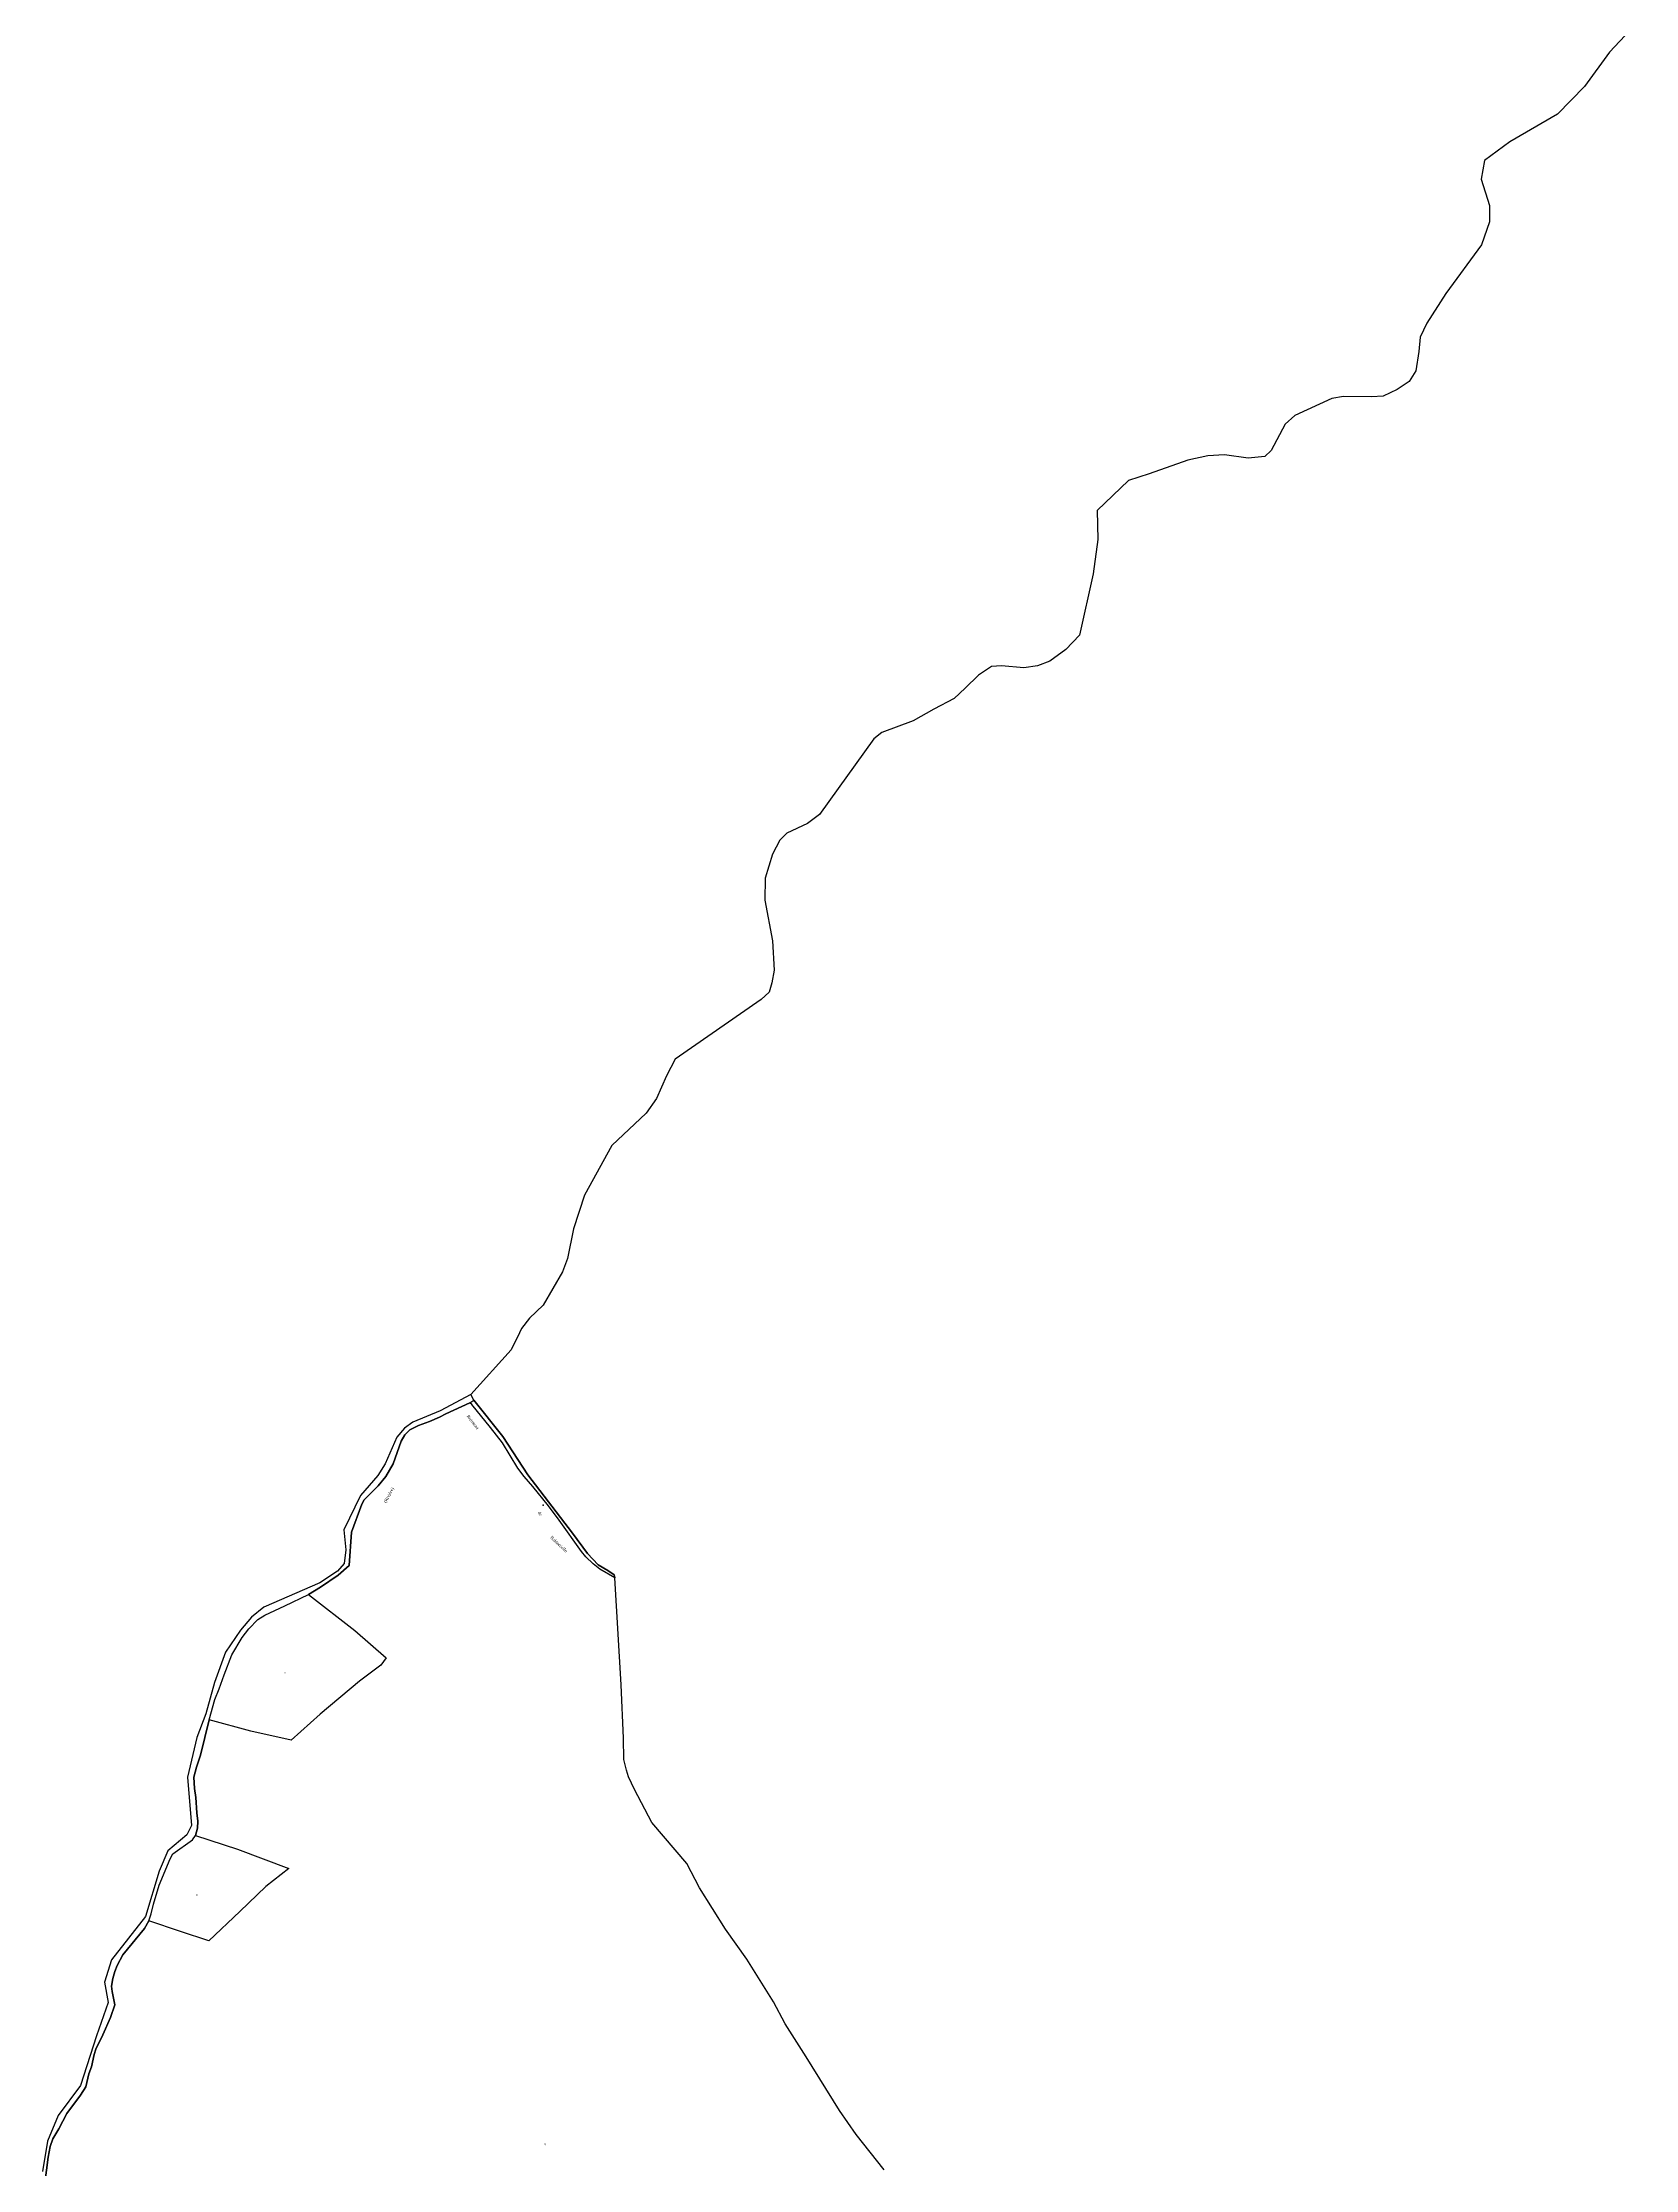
# Model space of a CAD drawing. Extents: x 1197506 to 1206978, y 6141540 to 6151741.
# Drawn here: x 1198420 to 1199979, y 6144558 to 6146640 of the extents above; entities that cross this region are included whole.
import ezdxf

# ---------------------------------------------------------------- set-up
doc = ezdxf.new("R2010")
doc.units = 0
doc.linetypes.add('CONTINU', pattern=[0])
doc.layers.get('0').update_dxf_attribs({"linetype": 'CONTINU'})
for name, color, linetype in [('1FLECHEFL', 7, 'CONTINU'), ('1LIEUDIT', 7, 'CONTINU'), ('1PARCELLE', 7, 'CONTINU'), ('1SECTION', 7, 'CONTINU'), ('1SUBDSECT', 7, 'CONTINU'), ('1TRONFLUV', 7, 'CONTINU'), ('3PARCELLETEX', 7, 'CONTINU'), ('3TRONFLUVTEX', 7, 'CONTINU')]:
    doc.layers.add(name, color=color, linetype=linetype)
doc.styles.get("Standard").update_dxf_attribs({"font": 'Times New Roman'})

# ---------------------------------------------------------------- blocks, each defined once
blk = doc.blocks.new('FLECHRU1')
blk.add_point((0, 0))

msp = doc.modelspace()

# ---------------------------------------------------------------- linework, layer by layer
at = {"layer": '1LIEUDIT'}
msp.add_lwpolyline([(1199243.74, 6144557.53), (1199216.45, 6144591.96), (1199199.92, 6144615.56), (1199167.29, 6144667.98), (1199146.68, 6144700.37), (1199135.23, 6144721.99), (1199109.34, 6144763.8), (1199088.36, 6144793.14), (1199063.03, 6144833.51), (1199050.51, 6144857.24), (1199016.31, 6144897.52), (1198999.33, 6144929.79), (1198993.34, 6144942.23), (1198991.25, 6144948.8), (1198988.95, 6144959.31), (1198988.52, 6144979.97), (1198986.34, 6145032.44), (1198980.01, 6145137.1), (1198979.47, 6145140.16), (1198973.22, 6145144.2), (1198963.71, 6145149.89), (1198953.19, 6145160.79), (1198938.45, 6145180.7), (1198894.7, 6145237.85), (1198870.37, 6145275.44), (1198842, 6145311.15), (1198838.97, 6145316.55), (1198808.96, 6145300.43), (1198782.21, 6145289.47), (1198773.97, 6145283.71), (1198766.6, 6145274.71), (1198755.19, 6145248.82), (1198747.82, 6145237.3), (1198730.92, 6145217.57), (1198714.63, 6145184.18), (1198716.58, 6145164.52), (1198714.84, 6145151.05), (1198708.36, 6145143.48), (1198691.09, 6145132.33), (1198636.15, 6145108.41), (1198624.06, 6145098.7), (1198613.34, 6145085.67), (1198598.82, 6145064.3), (1198587.91, 6145034.56), (1198579.35, 6145003.75), (1198570.64, 6144980.87), (1198561.39, 6144942.04), (1198565.34, 6144894.64), (1198560.88, 6144885.48), (1198542.18, 6144869.61), (1198533.96, 6144849.9), (1198520.4, 6144805.34), (1198487.16, 6144762.88), (1198480.42, 6144741.23), (1198483.9, 6144721.25), (1198472.47, 6144688.76), (1198456.91, 6144639.95), (1198434.83, 6144610.6), (1198424.5, 6144585.62), (1198419.6, 6144555.63)], dxfattribs=at)
at = {"layer": '1PARCELLE'}
msp.add_lwpolyline([(1199243.74, 6144557.53), (1199216.45, 6144591.96), (1199199.92, 6144615.56), (1199167.29, 6144667.98), (1199146.68, 6144700.37), (1199135.23, 6144721.99), (1199109.34, 6144763.8), (1199088.36, 6144793.14), (1199063.03, 6144833.51), (1199050.51, 6144857.24), (1199016.31, 6144897.52), (1198999.33, 6144929.79), (1198993.34, 6144942.23), (1198991.25, 6144948.8), (1198988.95, 6144959.31), (1198988.52, 6144979.97), (1198986.34, 6145032.44), (1198980.01, 6145137.1), (1198965.34, 6145145.68), (1198958.62, 6145150.94), (1198951.59, 6145157.57), (1198947.29, 6145162.94), (1198925.52, 6145193.69), (1198914.93, 6145207.7), (1198899.62, 6145226.56), (1198891.21, 6145236.43), (1198885.11, 6145244.45), (1198869.9, 6145269.18), (1198858.16, 6145284.3), (1198839.9, 6145306.87), (1198838.08, 6145308.44), (1198814.47, 6145297.56), (1198808.3, 6145294.27), (1198798.42, 6145290.07), (1198787.8, 6145286.25), (1198779.2, 6145282.05), (1198774.27, 6145277.05), (1198770.62, 6145271.02), (1198762.84, 6145248.64), (1198755.81, 6145236.15), (1198748.21, 6145227.04), (1198734.44, 6145213.5), (1198732.25, 6145209.32), (1198722.03, 6145181.75), (1198719.87, 6145149.11), (1198709.12, 6145139.7), (1198691.76, 6145127.94), (1198680.12, 6145120.76), (1198680.12, 6145120.76), (1198725.49, 6145085.46), (1198756.04, 6145058.74), (1198751.01, 6145051.71), (1198730.04, 6145035.85), (1198691.56, 6145003.5), (1198663.2, 6144978.28), (1198623.51, 6144986.99), (1198582.85, 6144998.16), (1198574.39, 6144963.38), (1198570.44, 6144951.63), (1198567.69, 6144942.02), (1198568.54, 6144930.92), (1198569.6, 6144922.09), (1198570.66, 6144907.04), (1198571.73, 6144898.89), (1198571.49, 6144891.88), (1198569.38, 6144884.7), (1198610.66, 6144871.37), (1198660.69, 6144852.36), (1198638.16, 6144834.87), (1198612.88, 6144810.39), (1198582.44, 6144781.66), (1198554.67, 6144790.63), (1198523.64, 6144801.35), (1198519.4, 6144793.7), (1198498.31, 6144768.08), (1198492.72, 6144757.45), (1198490.36, 6144751.48), (1198488.35, 6144744.63), (1198487.2, 6144737.24), (1198487.66, 6144732.13), (1198490.44, 6144719.1), (1198486.22, 6144706.68), (1198478.52, 6144689.62), (1198471.75, 6144675.69), (1198470.19, 6144670.22), (1198467.7, 6144658.12), (1198464.94, 6144651.31), (1198461.86, 6144638.6), (1198456.91, 6144630.42), (1198443.55, 6144612.64), (1198435.64, 6144597.6), (1198429.61, 6144587.82), (1198426.94, 6144580.11), (1198425.09, 6144569.78), (1198420.55, 6144534.22)], dxfattribs=at)
for points in [[(1198680.12, 6145120.76), (1198725.49, 6145085.46), (1198756.04, 6145058.74), (1198751.01, 6145051.71), (1198730.04, 6145035.85), (1198691.56, 6145003.5), (1198663.2, 6144978.28), (1198623.51, 6144986.99), (1198582.85, 6144998.16), (1198588.44, 6145017.82), (1198592.64, 6145028.43), (1198597.29, 6145042.24), (1198604.83, 6145061.69), (1198615.06, 6145078.69), (1198621.72, 6145087.22), (1198630.45, 6145096.24), (1198637.28, 6145100.59), (1198656.78, 6145109.81), (1198680.12, 6145120.76)], [(1198569.38, 6144884.7), (1198610.66, 6144871.37), (1198660.69, 6144852.36), (1198638.16, 6144834.87), (1198612.88, 6144810.39), (1198582.44, 6144781.66), (1198554.67, 6144790.63), (1198523.64, 6144801.35), (1198525.89, 6144807.97), (1198528.13, 6144817.44), (1198533.8, 6144836.06), (1198544.6, 6144862.07), (1198547.3, 6144866.68), (1198566.54, 6144880.41), (1198569.38, 6144884.7)]]:
    msp.add_lwpolyline(points, close=True, dxfattribs=at)
at = {"layer": '1SECTION'}
msp.add_lwpolyline([(1199979.36, 6146657.94), (1199954.08, 6146630.85), (1199929.55, 6146597.39), (1199903.11, 6146570.24), (1199856.41, 6146543.04), (1199831.47, 6146524.76), (1199828.14, 6146506.7), (1199836.4, 6146480.88), (1199836.36, 6146464.73), (1199828.49, 6146442.21), (1199793.82, 6146394.74), (1199774.99, 6146365.67), (1199768.45, 6146352.01), (1199767.37, 6146337.75), (1199764.33, 6146319.05), (1199757.85, 6146308.47), (1199746.07, 6146300.61), (1199732.46, 6146294.2), (1199720.76, 6146293.42), (1199693.43, 6146293.95), (1199682.01, 6146291.75), (1199645.7, 6146275.06), (1199636.24, 6146266.62), (1199622.79, 6146240.79), (1199616.4, 6146235.21), (1199600.2, 6146233.44), (1199576.98, 6146236.58), (1199560.6, 6146235.77), (1199541.14, 6146231.48), (1199503.27, 6146218.12), (1199483.06, 6146211.51), (1199452.31, 6146182.06), (1199453.03, 6146153.8), (1199448.4, 6146120.08), (1199434.87, 6146059.97), (1199421.68, 6146046.03), (1199405.81, 6146034.59), (1199393.76, 6146030.15), (1199380.35, 6146028.26), (1199358.73, 6146030.08), (1199348.71, 6146029.28), (1199335.95, 6146020.83), (1199322.93, 6146008.26), (1199312.41, 6145997.97), (1199292.31, 6145987.5), (1199272.06, 6145976.17), (1199241.47, 6145964.76), (1199233.48, 6145958.7), (1199180.53, 6145884.66), (1199168.69, 6145875.76), (1199148.46, 6145866.08), (1199141.4, 6145859.23), (1199134.44, 6145845.75), (1199127.19, 6145822.12), (1199126.81, 6145800.69), (1199134.45, 6145760.75), (1199135.95, 6145732.07), (1199133.59, 6145719.72), (1199130.99, 6145710.69), (1199123.33, 6145703.51), (1199038.97, 6145644.97), (1199030.63, 6145628.5), (1199020.66, 6145606.4), (1199010.59, 6145592.01), (1198977.07, 6145560.27), (1198950.15, 6145511.71), (1198939.65, 6145478.75), (1198933.72, 6145449.67), (1198928.81, 6145436.69), (1198909.78, 6145404.06), (1198896.58, 6145391.33), (1198888.69, 6145381.09), (1198886.67, 6145376.82), (1198878.41, 6145360.2), (1198838.97, 6145316.55), (1198808.96, 6145300.43), (1198782.21, 6145289.47), (1198773.97, 6145283.71), (1198766.6, 6145274.71), (1198755.19, 6145248.82), (1198747.82, 6145237.3), (1198730.92, 6145217.57), (1198714.63, 6145184.18), (1198716.58, 6145164.52), (1198714.84, 6145151.05), (1198708.36, 6145143.48), (1198691.09, 6145132.33), (1198636.15, 6145108.41), (1198624.06, 6145098.7), (1198613.34, 6145085.67), (1198598.82, 6145064.3), (1198587.91, 6145034.56), (1198579.35, 6145003.75), (1198570.64, 6144980.87), (1198561.39, 6144942.04), (1198565.34, 6144894.64), (1198560.88, 6144885.48), (1198542.18, 6144869.61), (1198533.96, 6144849.9), (1198520.4, 6144805.34), (1198487.16, 6144762.88), (1198480.42, 6144741.23), (1198483.9, 6144721.25), (1198472.47, 6144688.76), (1198456.91, 6144639.95), (1198434.83, 6144610.6), (1198424.5, 6144585.62), (1198419.6, 6144555.63)], dxfattribs=at)
at = {"layer": '1SUBDSECT'}
msp.add_lwpolyline([(1199243.74, 6144557.53), (1199216.45, 6144591.96), (1199199.92, 6144615.56), (1199167.29, 6144667.98), (1199146.68, 6144700.37), (1199135.23, 6144721.99), (1199109.34, 6144763.8), (1199088.36, 6144793.14), (1199063.03, 6144833.51), (1199050.51, 6144857.24), (1199016.31, 6144897.52), (1198999.33, 6144929.79), (1198993.34, 6144942.23), (1198991.25, 6144948.8), (1198988.95, 6144959.31), (1198988.52, 6144979.97), (1198986.34, 6145032.44), (1198980.01, 6145137.1), (1198979.47, 6145140.16), (1198973.22, 6145144.2), (1198963.71, 6145149.89), (1198953.19, 6145160.79), (1198938.45, 6145180.7), (1198894.7, 6145237.85), (1198870.37, 6145275.44), (1198842, 6145311.15), (1198838.97, 6145316.55), (1198808.96, 6145300.43), (1198782.21, 6145289.47), (1198773.97, 6145283.71), (1198766.6, 6145274.71), (1198755.19, 6145248.82), (1198747.82, 6145237.3), (1198730.92, 6145217.57), (1198714.63, 6145184.18), (1198716.58, 6145164.52), (1198714.84, 6145151.05), (1198708.36, 6145143.48), (1198691.09, 6145132.33), (1198636.15, 6145108.41), (1198624.06, 6145098.7), (1198613.34, 6145085.67), (1198598.82, 6145064.3), (1198587.91, 6145034.56), (1198579.35, 6145003.75), (1198570.64, 6144980.87), (1198561.39, 6144942.04), (1198565.34, 6144894.64), (1198560.88, 6144885.48), (1198542.18, 6144869.61), (1198533.96, 6144849.9), (1198520.4, 6144805.34), (1198487.16, 6144762.88), (1198480.42, 6144741.23), (1198483.9, 6144721.25), (1198472.47, 6144688.76), (1198456.91, 6144639.95), (1198434.83, 6144610.6), (1198424.5, 6144585.62), (1198419.6, 6144555.63)], dxfattribs=at)
at = {"layer": '1TRONFLUV'}
msp.add_lwpolyline([(1198420.55, 6144534.22), (1198425.09, 6144569.78), (1198426.94, 6144580.11), (1198429.61, 6144587.82), (1198435.64, 6144597.6), (1198443.55, 6144612.64), (1198456.91, 6144630.42), (1198461.86, 6144638.6), (1198464.94, 6144651.31), (1198467.7, 6144658.12), (1198470.19, 6144670.22), (1198471.75, 6144675.69), (1198478.52, 6144689.62), (1198486.22, 6144706.68), (1198490.44, 6144719.1), (1198487.66, 6144732.13), (1198487.2, 6144737.24), (1198488.35, 6144744.63), (1198490.36, 6144751.48), (1198492.72, 6144757.45), (1198498.31, 6144768.08), (1198519.4, 6144793.7), (1198523.64, 6144801.35), (1198525.89, 6144807.97), (1198528.13, 6144817.44), (1198533.8, 6144836.06), (1198544.6, 6144862.07), (1198547.3, 6144866.68), (1198566.54, 6144880.41), (1198569.38, 6144884.7), (1198571.49, 6144891.88), (1198571.73, 6144898.89), (1198570.66, 6144907.04), (1198569.6, 6144922.09), (1198568.54, 6144930.92), (1198567.69, 6144942.02), (1198570.44, 6144951.63), (1198574.39, 6144963.38), (1198582.85, 6144998.16), (1198588.44, 6145017.82), (1198592.64, 6145028.43), (1198597.29, 6145042.24), (1198604.83, 6145061.69), (1198615.06, 6145078.69), (1198621.72, 6145087.22), (1198630.45, 6145096.24), (1198637.28, 6145100.59), (1198656.78, 6145109.81), (1198680.12, 6145120.76), (1198691.76, 6145127.94), (1198709.12, 6145139.7), (1198719.87, 6145149.11), (1198722.03, 6145181.75), (1198732.25, 6145209.32), (1198734.44, 6145213.5), (1198748.21, 6145227.04), (1198755.81, 6145236.15), (1198762.84, 6145248.64), (1198770.62, 6145271.02), (1198774.27, 6145277.05), (1198779.2, 6145282.05), (1198787.8, 6145286.25), (1198798.42, 6145290.07), (1198808.3, 6145294.27), (1198814.47, 6145297.56), (1198838.08, 6145308.44), (1198842, 6145311.15), (1198838.97, 6145316.55), (1198808.96, 6145300.43), (1198782.21, 6145289.47), (1198773.97, 6145283.71), (1198766.6, 6145274.71), (1198755.19, 6145248.82), (1198747.82, 6145237.3), (1198730.92, 6145217.57), (1198714.63, 6145184.18), (1198716.58, 6145164.52), (1198714.84, 6145151.05), (1198708.36, 6145143.48), (1198691.09, 6145132.33), (1198636.15, 6145108.41), (1198624.06, 6145098.7), (1198613.34, 6145085.67), (1198598.82, 6145064.3), (1198587.91, 6145034.56), (1198579.35, 6145003.75), (1198570.64, 6144980.87), (1198561.39, 6144942.04), (1198565.34, 6144894.64), (1198560.88, 6144885.48), (1198542.18, 6144869.61), (1198533.96, 6144849.9), (1198520.4, 6144805.34), (1198487.16, 6144762.88), (1198480.42, 6144741.23), (1198483.9, 6144721.25), (1198472.47, 6144688.76), (1198456.91, 6144639.95), (1198434.83, 6144610.6), (1198424.5, 6144585.62), (1198419.6, 6144555.63)], dxfattribs=at)
msp.add_lwpolyline([(1198838.08, 6145308.44), (1198842, 6145311.15), (1198870.37, 6145275.44), (1198894.7, 6145237.85), (1198938.45, 6145180.7), (1198953.19, 6145160.79), (1198963.71, 6145149.89), (1198973.22, 6145144.2), (1198979.47, 6145140.16), (1198980.01, 6145137.1), (1198965.34, 6145145.68), (1198958.62, 6145150.94), (1198951.59, 6145157.57), (1198947.29, 6145162.94), (1198925.52, 6145193.69), (1198914.93, 6145207.7), (1198899.62, 6145226.56), (1198891.21, 6145236.43), (1198885.11, 6145244.45), (1198869.9, 6145269.18), (1198858.16, 6145284.3), (1198839.9, 6145306.87), (1198838.08, 6145308.44)], close=True, dxfattribs=at)

# ---------------------------------------------------------------- block references
at = {"layer": '1FLECHEFL', "rotation": 130.1}
msp.add_blockref('FLECHRU1', (1198909.78, 6145208.22), dxfattribs=at)

# ---------------------------------------------------------------- texts
at = {"layer": '3PARCELLETEX'}
for s, p in [('7', (1198656.1, 6145042.55)), ('6', (1198570.04, 6144825.57)), ('8', (1198910.59, 6144581.34))]:
    msp.add_text(s, height=2, dxfattribs=at).set_placement(p)
at = {"layer": '3TRONFLUVTEX'}
for s, rotation, p in [('Ruisseau', 308.2, (1198834.74, 6145295.1)), ('(Rivière)', 61.8, (1198756.06, 6145210.03)), ('de', 308.2, (1198904.29, 6145200.85)), ('Baldoniello', 316.9, (1198916.34, 6145176.22))]:
    msp.add_text(s, height=3, rotation=rotation, dxfattribs=at).set_placement(p)

doc.saveas('drawing.dxf')
